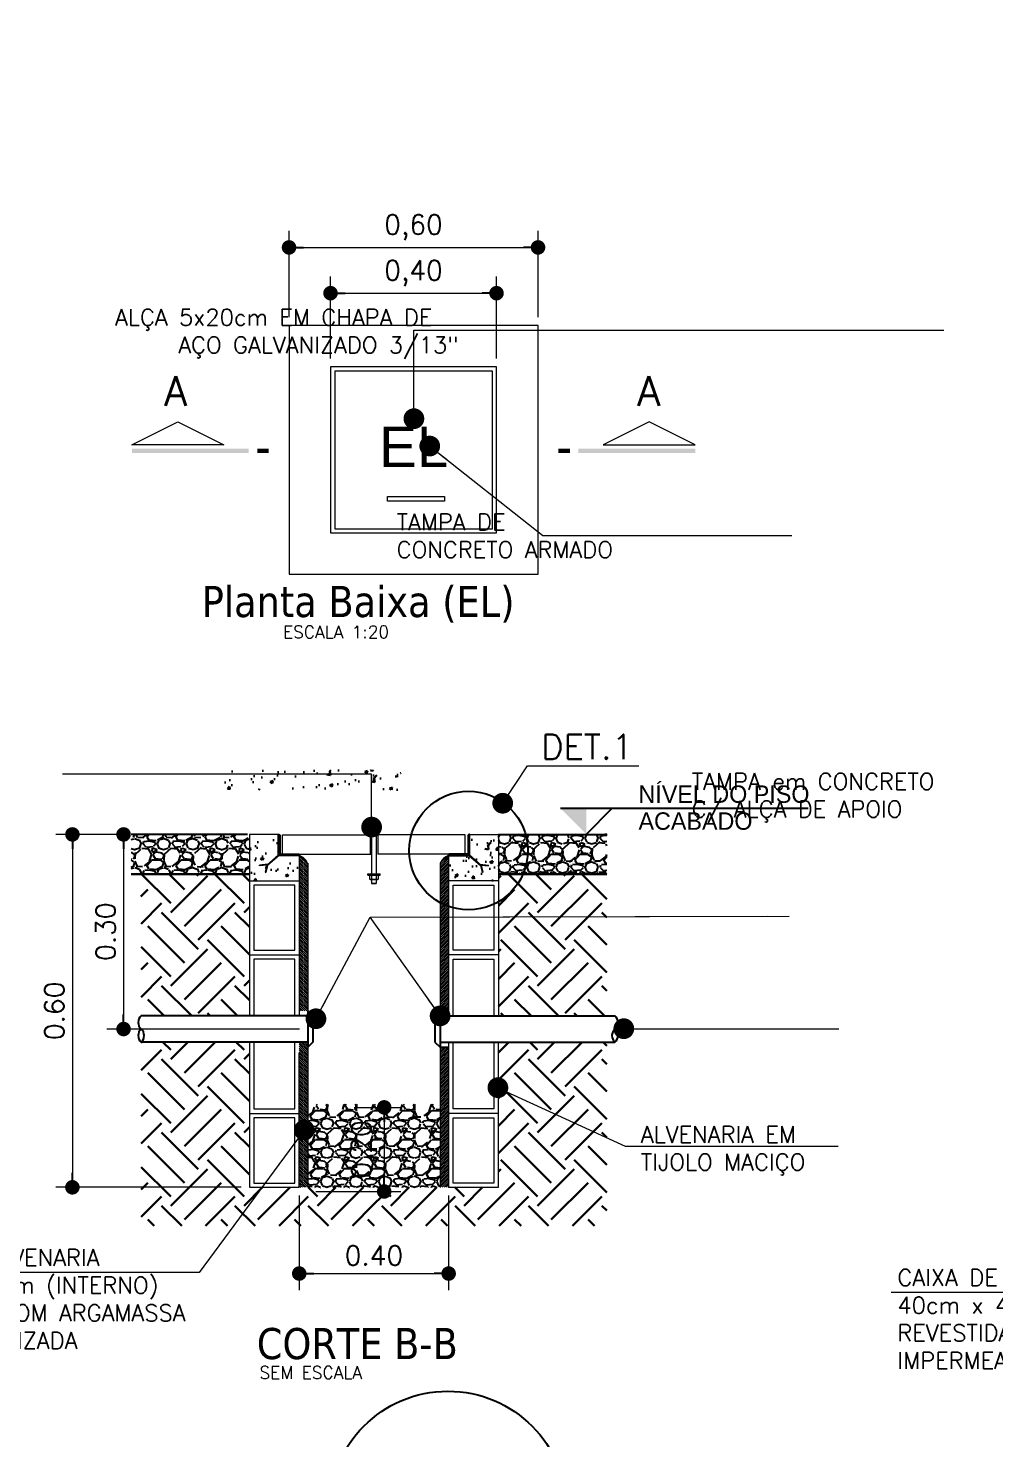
# Model space of a CAD drawing. Header units: inches. Extents: x -7660 to 802, y -193 to 3.
# Drawn here: x 564.8 to 574.65, y -144.27 to -129.88 of the extents above; entities that cross this region are included whole.
import ezdxf
from ezdxf.enums import TextEntityAlignment as Align

# ---------------------------------------------------------------- set-up
doc = ezdxf.new("R2010")
doc.units = ezdxf.units.IN
doc.header["$MEASUREMENT"] = 0
doc.linetypes.add('DASHDOT2', pattern=[0.5, 0.25, -0.125, 0, -0.125])
doc.linetypes.add('DASHED2', pattern=[0.375, 0.25, -0.125])
for name, color, linetype in [('0-CSS', 8, 'Continuous'), ('0-PENA01', 1, 'Continuous'), ('_A INSTALAR', 10, 'Continuous'), ('Civil_Titulo', 7, 'Continuous'), ('COTAS', 8, 'Continuous'), ('CSS PENA-02_INSTALAR', 6, 'Continuous'), ('CSS-HACHURAS-2', 253, 'Continuous'), ('CSS-PENA-08_INSTALAR', 8, 'Continuous'), ('indicação', 7, 'Continuous'), ('L3', 3, 'Continuous'), ('lay_exec', 2, 'Continuous'), ('TEXTO', 7, 'Continuous')]:
    doc.layers.add(name, color=color, linetype=linetype)
doc.layers.add('existente', color=8, linetype='Continuous', lineweight=0)
doc.styles.add('KBBR', font='KBBR.SHX')
doc.styles.add('ROMANS', font='romans.shx', dxfattribs={"height": 10})
doc.styles.add('ROMANSPAR', font='romans.shx')
doc.styles.get("Standard").update_dxf_attribs({"font": 'arial.ttf'})
doc.styles.add('tahoma', font='tahoma.ttf')
doc.dimstyles.new('1-100$7', dxfattribs={"dimscale": 100, "dimtxt": 1.5, "dimasz": 2, "dimexe": 1, "dimexo": 1, "dimgap": 0.75, "dimtad": 1, "dimlfac": 0.001, "dimzin": 1, "dimdsep": 46, "dimtxsty": 'ROMANS', "dimblk": 'OBLIQUE', "dimcen": 0, "dimdle": 1, "dimclre": 9, "dimadec": 0, "dimazin": 0, "dimtfac": 1, "dimtix": 1, "dimtmove": 0, "dimatfit": 2, "dimldrblk": 'OBLIQUE', "dimfxl": 1, "dimarcsym": 0})
doc.dimstyles.new('STANDARD$0', dxfattribs={"dimtxt": 0.15, "dimasz": 0.25, "dimexe": 0.2, "dimexo": 0.4, "dimgap": 0.08, "dimtad": 1, "dimdsep": 46, "dimtxsty": 'ROMANS', "dimblk": 'OBLIQUE', "dimcen": 2.5, "dimclrd": 1, "dimclre": 1, "dimclrt": 2, "dimadec": 0, "dimazin": 0, "dimtfac": 1, "dimtmove": 2, "dimatfit": 3, "dimldrblk": 'OBLIQUE', "dimfxl": 1, "dimtolj": 1, "dimtzin": 0, "dimarcsym": 0})
doc.dimstyles.new('VERMELHA', dxfattribs={"dimtxt": 0.15, "dimasz": 0.09, "dimexe": 0.18, "dimexo": 0.18, "dimgap": 0.18, "dimtad": 1, "dimdec": 3, "dimzin": 1, "dimdsep": 46, "dimtxsty": 'Standard', "dimblk1": 'DOT', "dimblk2": 'DOT', "dimsah": 1, "dimcen": 2.5, "dimclrd": 1, "dimclre": 1, "dimclrt": 256, "dimadec": 0, "dimazin": 0, "dimtfac": 1, "dimtdec": 3, "dimtmove": 0, "dimatfit": 3, "dimldrblk": 'DOT', "dimfxl": 1, "dimtolj": 1, "dimtzin": 1, "dimarcsym": 0})
pattern_1 = [(228.012787504, (-40733.79544, -20861.148894), (-0.56, -0.63), [0.00941752, -0.9323361633]), (184.969740728, (-40733.80174, -20861.155894), (0.84, 0.07), [0.01616076, -1.59991473329]), (132.510447078, (-40733.81784, -20861.157294), (0.7, -0.77), [0.01139516, -1.12812228173]), (267.273689006, (-40733.84514, -20861.174794), (0.07, 1.4), [0.01471666, -1.45694906291]), (292.833654178, (-40733.84584, -20861.189494), (-0.35, 0.84), [0.01443085, -1.42865611897]), (357.273689006, (-40733.84024, -20861.202794), (-1.4, 0.07), [0.01471666, -1.45694906291]), (37.694240467, (-40733.82554, -20861.203494), (-0.91, -0.7), [0.01946203, -1.92673939842]), (72.255328375, (-40733.81014, -20861.191594), (0.49, 1.54), [0.01837416, -1.81904250478]), (121.429565615, (-40733.80454, -20861.174094), (-0.56, 0.91), [0.0147665, -1.46188511768]), (175.236358309, (-40733.81224, -20861.161494), (0.77, -0.07), [0.01685824, -0.82605338052]), (222.397437798, (-40733.82904, -20861.160094), (-0.84, -0.77), [0.02180136, -2.15833625034]), (138.814074834, (-40733.77584, -20861.175494), (-0.49, 0.42), [0.00744107, -0.73666913689]), (171.46923439, (-40733.78144, -20861.170594), (0.91, -0.14), [0.01415659, -1.40150579913]), (225, (-40733.79544, -20861.168494), (0, -0.07), [0.00989947, -0.08909547937]), (203.198590514, (-40733.80034, -20861.160094), (0.35, 0.14), [0.00533106, -0.52777305741]), (291.801409486, (-40733.80524, -20861.162194), (-0.07, 0.21), [0.00753921, -0.3694223265]), (30.963756532, (-40733.80244, -20861.169194), (0.21, 0.14), [0.01224503, -0.39592160264]), (161.565051177, (-40733.79194, -20861.162894), (0.14, -0.07), [0.00885437, -0.21250506621]), (16.389540334, (-40733.84584, -20861.162194), (0.7, 0.21), [0.012404, -1.22799916027]), (70.346175942, (-40733.83394, -20861.158694), (-0.2800000000001, -0.77000000000024), [0.01040627, -1.03021854231]), (293.198590514, (-40733.79194, -20861.148894), (-0.14, 0.35), [0.01066205, -0.52244206741]), (343.610459666, (-40733.78774, -20861.158694), (-0.7, 0.21), [0.012404, -1.22799916027]), (339.44395478, (-40733.84584, -20861.205594), (-0.35, 0.14), [0.0119616, -0.58611866217]), (294.775140569, (-40733.83464, -20861.209794), (-0.35, 0.77), [0.01002246, -0.99222501443]), (66.801409486, (-40733.79124, -20861.218894), (0.14, 0.35), [0.01066205, -0.52244206741]), (17.354024636, (-40733.78704, -20861.209094), (-0.91, -0.28), [0.01173417, -1.161679653]), (69.44395478, (-40733.82554, -20861.218894), (-0.14, -0.35), [0.0059808, -0.59209946217]), (101.309932474, (-40733.79544, -20861.218894), (-0.07, 0.28), [0.0035693, -0.35336206595]), (165.96375653, (-40733.79614, -20861.215394), (0.21, -0.07), [0.01443085, -0.27418654379]), (186.009005957, (-40733.81014, -20861.211894), (0.7, 0.07), [0.0133735, -1.32397462222]), (303.690067526, (-40733.80244, -20861.175494), (-0.07, 0.14), [0.01009554, -0.24229304928]), (353.157226587, (-40733.79684, -20861.183894), (1.19, -0.14), [0.01762558, -1.74492938368]), (60.945395901, (-40733.77934, -20861.185994), (-0.28, -0.49), [0.00720692, -0.71348718987]), (90, (-40733.77584, -20861.179694), (-0.07, 0.07), [0.0042, -0.0658]), (120.256437164, (-40733.81154, -20861.209794), (0.28, -0.49), [0.00972468, -0.96274639926]), (48.012787504, (-40733.81644, -20861.201394), (0.56, 0.63), [0.01883504, -0.9229186433]), (0, (-40733.80384, -20861.187394), (0.07, 0.07), [0.0182, -0.0518]), (325.304846469, (-40733.78564, -20861.187394), (0.7, -0.49), [0.01106798, -1.09572920106]), (254.0546041, (-40733.77654, -20861.193694), (-0.07, -0.28), [0.01019214, -0.49941555225]), (207.645975364, (-40733.77934, -20861.203494), (-1.33, -0.7), [0.01659455, -1.64286319276]), (175.42607874, (-40733.79404, -20861.211194), (-0.91, 0.07), [0.01755593, -1.73803513856])]
pattern_2 = [(45, (-40704.65458, -20861.08988), (0, 0.1767766953), [0.125, -0.125]), (45, (-40704.68773, -20861.05673), (0, 0.1767766953), [0.125, -0.125]), (45, (-40704.72088, -20861.02359), (0, 0.1767766953), [0.125, -0.125]), (135, (-40704.72088, -20861.00149), (-0.1767766953, 0), [0.125, -0.125]), (135, (-40704.68773, -20860.96834), (-0.1767766953, 0), [0.125, -0.125]), (135, (-40704.65458, -20860.9352), (-0.1767766953, 0), [0.125, -0.125])]

# ---------------------------------------------------------------- blocks, each defined once
blk = doc.blocks.new('_Dot')
at = {"layer": '0-PENA01', "color": 0, "lineweight": -2}
blk.add_line((-0.5, 0), (-1, 0), dxfattribs=at)
at = {"layer": '0-PENA01', "color": 0, "const_width": 0.5}
blk.add_lwpolyline([(-0.25, 0, 1), (0.25, 0, 1)], format="xyb", close=True, dxfattribs=at)
blk = doc.blocks.new('DOT')
at = {"layer": 'COTAS', "color": 0, "linetype": 'ByBlock'}
blk.add_line((-0.5, 0), (-1, 0), dxfattribs=at)
at = {"layer": 'COTAS', "color": 0, "linetype": 'ByBlock', "const_width": 0.5}
blk.add_lwpolyline([(-0.25, 0, 1), (0.25, 0, 1)], format="xyb", close=True, dxfattribs=at)
blk = doc.blocks.new('*D191')
at = {"layer": 'existente', "color": 8, "lineweight": -2, "transparency": 16777216}
for p, q in [((-3.7518, 3.6271), (-3.7518, 3.8248)), ((-3.3518, 3.6271), (-3.3518, 3.8248)), ((-3.7168, 3.7848), (-3.3868, 3.7848))]:
    blk.add_line(p, q, dxfattribs=at)
at = {"layer": 'existente', "color": 8, "lineweight": -2, "transparency": 16777216, "xscale": 0.035, "yscale": 0.035, "zscale": 0.035, "rotation": 180}
blk.add_blockref('DOT', (-3.7518, 3.7848), dxfattribs=at)
at = {"layer": 'existente', "color": 8, "lineweight": -2, "transparency": 16777216, "xscale": 0.035, "yscale": 0.035, "zscale": 0.035}
blk.add_blockref('DOT', (-3.3518, 3.7848), dxfattribs=at)
at = {"layer": 'existente', "color": 7, "transparency": 16777216, "insert": (-3.5518, 3.8328), "char_height": 0.047, "attachment_point": 5, "style": 'ROMANS'}
blk.add_mtext('\\A1;0,40', dxfattribs=at)
blk = doc.blocks.new('*D192')
at = {"layer": 'existente', "color": 8, "lineweight": -2, "transparency": 16777216}
for p, q in [((-3.8518, 3.7271), (-3.8518, 3.9352)), ((-3.2518, 3.7271), (-3.2518, 3.9352)), ((-3.8168, 3.8952), (-3.2868, 3.8952))]:
    blk.add_line(p, q, dxfattribs=at)
at = {"layer": 'existente', "color": 8, "lineweight": -2, "transparency": 16777216, "xscale": 0.035, "yscale": 0.035, "zscale": 0.035, "rotation": 180}
blk.add_blockref('DOT', (-3.8518, 3.8952), dxfattribs=at)
at = {"layer": 'existente', "color": 8, "lineweight": -2, "transparency": 16777216, "xscale": 0.035, "yscale": 0.035, "zscale": 0.035}
blk.add_blockref('DOT', (-3.2518, 3.8952), dxfattribs=at)
at = {"layer": 'existente', "color": 7, "transparency": 16777216, "insert": (-3.5518, 3.9432), "char_height": 0.047, "attachment_point": 5, "style": 'ROMANS'}
blk.add_mtext('\\A1;0,60', dxfattribs=at)
blk = doc.blocks.new('A$C264D5A74')
at = {"layer": 'CSS-HACHURAS-2'}
h = blk.add_hatch(color=256, dxfattribs=at)
h.dxf.hatch_style = 1
h.paths.add_polyline_path([(9.524, 0.636), (1.272, 0.636, -0.4142136), (0.636, 1.272), (0.636, 9.524, 0.4142136), (0, 10.16), (0, 0), (10.16, 0, 0.4142136)])
at = {"color": 0, "ltscale": 0.001}
blk.add_lwpolyline([(0, 10.16), (0, 10.16, -0.4142136), (0.636, 9.524), (0.636, 1.272, 0.4142136), (1.272, 0.636), (9.524, 0.636, -0.4142136), (10.16, 0), (10.16, 0), (0, 0)], format="xyb", close=True, dxfattribs=at)
blk = doc.blocks.new('*D199')
at = {"layer": 'existente', "color": 8, "lineweight": -2, "transparency": 16777216}
for p, q in [((-4.2521, 2.48), (-4.4138, 2.48)), ((-4.3738, 2.445), (-4.3738, 1.6642)), ((-3.9672, 1.6292), (-4.4138, 1.6292))]:
    blk.add_line(p, q, dxfattribs=at)
at = {"layer": 'existente', "color": 8, "lineweight": -2, "transparency": 16777216, "xscale": 0.035, "yscale": 0.035, "zscale": 0.035}
for p, rotation in [((-4.3738, 2.48), 90), ((-4.3738, 1.6292), 270)]:
    blk.add_blockref('DOT', p, dxfattribs=dict(at, rotation=rotation))
at = {"layer": 'existente', "color": 7, "transparency": 16777216, "insert": (-4.4173, 2.0546), "char_height": 0.047, "attachment_point": 5, "rotation": 90, "style": 'ROMANS'}
blk.add_mtext('\\A1;0.60', dxfattribs=at)
blk = doc.blocks.new('*D200')
at = {"layer": 'existente', "color": 8, "lineweight": -2, "transparency": 16777216}
for p, q in [((-4.2521, 2.48), (-4.2905, 2.48)), ((-4.2505, 2.445), (-4.2505, 2.0458)), ((-3.8268, 2.0108), (-4.2905, 2.0108))]:
    blk.add_line(p, q, dxfattribs=at)
at = {"layer": 'existente', "color": 8, "lineweight": -2, "transparency": 16777216, "xscale": 0.035, "yscale": 0.035, "zscale": 0.035}
for p, rotation in [((-4.2505, 2.48), 90), ((-4.2505, 2.0108), 270)]:
    blk.add_blockref('DOT', p, dxfattribs=dict(at, rotation=rotation))
at = {"layer": 'existente', "color": 7, "transparency": 16777216, "insert": (-4.294, 2.2454), "char_height": 0.047, "attachment_point": 5, "rotation": 90, "style": 'ROMANS'}
blk.add_mtext('\\A1;0.30', dxfattribs=at)
blk = doc.blocks.new('*D201')
at = {"layer": 'existente', "color": 8, "lineweight": -2, "transparency": 16777216}
for p, q in [((-3.6945, 1.8219), (-3.5825, 1.8219)), ((-3.6225, 1.7869), (-3.6225, 1.6542)), ((-3.7869, 1.6192), (-3.5825, 1.6192))]:
    blk.add_line(p, q, dxfattribs=at)
at = {"layer": 'existente', "color": 8, "lineweight": -2, "transparency": 16777216, "xscale": 0.035, "yscale": 0.035, "zscale": 0.035}
for p, rotation in [((-3.6225, 1.8219), 90), ((-3.6225, 1.6192), 270)]:
    blk.add_blockref('DOT', p, dxfattribs=dict(at, rotation=rotation))
at = {"layer": 'existente', "color": 7, "transparency": 16777216, "insert": (-3.6705, 1.7205), "char_height": 0.047, "attachment_point": 5, "rotation": 90, "style": 'ROMANS'}
blk.add_mtext('\\A1;0,20', dxfattribs=at)
blk = doc.blocks.new('*D202')
at = {"layer": 'existente', "color": 8, "lineweight": -2, "transparency": 16777216}
for p, q in [((-3.8272, 1.6092), (-3.8272, 1.3813)), ((-3.4672, 1.6092), (-3.4672, 1.3813)), ((-3.7922, 1.4213), (-3.5022, 1.4213))]:
    blk.add_line(p, q, dxfattribs=at)
at = {"layer": 'existente', "color": 8, "lineweight": -2, "transparency": 16777216, "xscale": 0.035, "yscale": 0.035, "zscale": 0.035, "rotation": 180}
blk.add_blockref('DOT', (-3.8272, 1.4213), dxfattribs=at)
at = {"layer": 'existente', "color": 8, "lineweight": -2, "transparency": 16777216, "xscale": 0.035, "yscale": 0.035, "zscale": 0.035}
blk.add_blockref('DOT', (-3.4672, 1.4213), dxfattribs=at)
at = {"layer": 'existente', "color": 7, "transparency": 16777216, "insert": (-3.6472, 1.4648), "char_height": 0.047, "attachment_point": 5, "style": 'ROMANS'}
blk.add_mtext('\\A1;0.40', dxfattribs=at)
blk = doc.blocks.new('caixasddeps')
at = {"linetype": 'ByBlock'}
h = blk.add_hatch(dxfattribs=at)
h.set_pattern_fill('GRAVEL', color=8, scale=0.07)
h.set_pattern_definition([(228.012787504, (-40708.0791213, -20861.52496), (-0.56, -0.63), [0.00941752, -0.9323361633]), (184.969740728, (-40708.0854213, -20861.5319602), (0.84, 0.07), [0.01616076, -1.59991473329]), (132.510447078, (-40708.1015213, -20861.5333602), (0.7, -0.77), [0.01139516, -1.12812228173]), (267.273689006, (-40708.1288213, -20861.5508602), (0.07, 1.4), [0.01471666, -1.45694906291]), (292.833654178, (-40708.1295213, -20861.5655602), (-0.35, 0.84), [0.01443085, -1.42865611897]), (357.273689006, (-40708.1239213, -20861.5788602), (-1.4, 0.07), [0.01471666, -1.45694906291]), (37.694240467, (-40708.1092213, -20861.5795602), (-0.91, -0.7), [0.01946203, -1.92673939842]), (72.255328375, (-40708.0938213, -20861.5676602), (0.49, 1.54), [0.01837416, -1.81904250478]), (121.429565615, (-40708.0882213, -20861.5501602), (-0.56, 0.91), [0.0147665, -1.46188511768]), (175.236358309, (-40708.095921, -20861.53756), (0.77, -0.07), [0.01685824, -0.82605338052]), (222.397437798, (-40708.1127213, -20861.5361602), (-0.84, -0.77), [0.02180136, -2.15833625034]), (138.814074834, (-40708.059521, -20861.55156), (-0.49, 0.42), [0.00744107, -0.73666913689]), (171.46923439, (-40708.0651213, -20861.5466602), (0.91, -0.14), [0.01415659, -1.40150579913]), (225, (-40708.07912, -20861.54456), (-8e-18, -0.07), [0.00989947, -0.08909547937]), (203.198590514, (-40708.084021, -20861.53616), (0.35, 0.14), [0.00533106, -0.52777305741]), (291.801409486, (-40708.088921, -20861.53826), (-0.07, 0.21), [0.00753921, -0.3694223265]), (30.963756532, (-40708.086121, -20861.54526), (0.21, 0.14), [0.01224503, -0.39592160264]), (161.565051177, (-40708.075621, -20861.53896), (0.14, -0.07), [0.00885437, -0.21250506621]), (16.389540334, (-40708.1295213, -20861.5382602), (0.7, 0.21), [0.012404, -1.22799916027]), (70.346175942, (-40708.1176213, -20861.5347602), (-0.2800000000001, -0.77000000000024), [0.01040627, -1.03021854231]), (293.198590514, (-40708.075621, -20861.52496), (-0.14, 0.35), [0.01066205, -0.52244206741]), (343.610459666, (-40708.0714213, -20861.5347602), (-0.7, 0.21), [0.012404, -1.22799916027]), (339.44395478, (-40708.129521, -20861.58166), (-0.35, 0.14), [0.0119616, -0.58611866217]), (294.775140569, (-40708.1183213, -20861.5858602), (-0.35, 0.77), [0.01002246, -0.99222501443]), (66.801409486, (-40708.074921, -20861.59496), (0.14, 0.35), [0.01066205, -0.52244206741]), (17.354024636, (-40708.0707213, -20861.5851602), (-0.91, -0.28), [0.01173417, -1.161679653]), (69.44395478, (-40708.109221, -20861.59496), (-0.14, -0.35), [0.0059808, -0.59209946217]), (101.309932474, (-40708.079121, -20861.59496), (-0.07, 0.28), [0.0035693, -0.35336206595]), (165.96375653, (-40708.079821, -20861.59146), (0.21, -0.07), [0.01443085, -0.27418654379]), (186.009005957, (-40708.0938213, -20861.5879602), (0.7, 0.07), [0.0133735, -1.32397462222]), (303.690067526, (-40708.086121, -20861.55156), (-0.07, 0.14), [0.01009554, -0.24229304928]), (353.157226587, (-40708.0805213, -20861.5599602), (1.19, -0.14), [0.01762558, -1.74492938368]), (60.945395901, (-40708.063021, -20861.56206), (-0.28, -0.49), [0.00720692, -0.71348718987]), (90, (-40708.05952, -20861.55576), (-0.07, 0.07), [0.0042, -0.0658]), (120.256437164, (-40708.0952213, -20861.58586), (0.28, -0.49), [0.00972468, -0.96274639926]), (48.012787504, (-40708.1001213, -20861.57746), (0.56, 0.63), [0.01883504, -0.9229186433]), (0, (-40708.08752, -20861.56346), (0.07, 0.07), [0.0182, -0.0518]), (325.304846469, (-40708.0693213, -20861.5634602), (0.7, -0.49), [0.01106798, -1.09572920106]), (254.0546041, (-40708.060221, -20861.56976), (-0.07, -0.28), [0.01019214, -0.49941555225]), (207.645975364, (-40708.0630213, -20861.5795602), (-1.33, -0.7), [0.01659455, -1.64286319276]), (175.42607874, (-40708.0777213, -20861.5872602), (-0.91, 0.07), [0.01755593, -1.73803513856])])
h.paths.add_polyline_path([(-3.9472, 2.3842), (-3.9472, 2.48), (-4.2321, 2.48), (-4.2321, 2.3842)])
h = blk.add_hatch(dxfattribs=at)
h.set_pattern_fill('GRAVEL', color=8, scale=0.07)
h.set_pattern_definition([(228.012787504, (-40712.5079806, -20859.481354), (-0.56, -0.63), [0.00941752, -0.9323361633]), (184.969740728, (-40712.5142806, -20859.4883538), (0.84, 0.07), [0.01616076, -1.59991473329]), (132.510447078, (-40712.5303806, -20859.489754), (0.7, -0.77), [0.01139516, -1.12812228173]), (267.273689006, (-40712.5576806, -20859.507254), (0.07, 1.4), [0.01471666, -1.45694906291]), (292.833654178, (-40712.5583806, -20859.521954), (-0.35, 0.84), [0.01443085, -1.42865611897]), (357.273689006, (-40712.5527806, -20859.535254), (-1.4, 0.07), [0.01471666, -1.45694906291]), (37.694240467, (-40712.5380806, -20859.5359538), (-0.91, -0.7), [0.01946203, -1.92673939842]), (72.255328375, (-40712.5226806, -20859.5240538), (0.49, 1.54), [0.01837416, -1.81904250478]), (121.429565615, (-40712.5170806, -20859.506554), (-0.56, 0.91), [0.0147665, -1.46188511768]), (175.236358309, (-40712.5247806, -20859.493954), (0.77, -0.07), [0.01685824, -0.82605338052]), (222.397437798, (-40712.5415806, -20859.4925538), (-0.84, -0.77), [0.02180136, -2.15833625034]), (138.814074834, (-40712.4883806, -20859.507954), (-0.49, 0.42), [0.00744107, -0.73666913689]), (171.46923439, (-40712.4939806, -20859.503054), (0.91, -0.14), [0.01415659, -1.40150579913]), (225, (-40712.50798, -20859.500954), (0, -0.07), [0.00989947, -0.08909547937]), (203.198590514, (-40712.512881, -20859.492554), (0.35, 0.14), [0.00533106, -0.52777305741]), (291.801409486, (-40712.51778, -20859.494654), (-0.07, 0.21), [0.00753921, -0.3694223265]), (30.963756532, (-40712.51498, -20859.501654), (0.21, 0.14), [0.01224503, -0.39592160264]), (161.565051177, (-40712.50448, -20859.495354), (0.14, -0.07), [0.00885437, -0.21250506621]), (16.389540334, (-40712.5583806, -20859.494654), (0.7, 0.21), [0.012404, -1.22799916027]), (70.346175942, (-40712.5464806, -20859.491154), (-0.2800000000001, -0.77000000000024), [0.01040627, -1.03021854231]), (293.198590514, (-40712.504481, -20859.481354), (-0.14, 0.35), [0.01066205, -0.52244206741]), (343.610459666, (-40712.5002806, -20859.491154), (-0.7, 0.21), [0.012404, -1.22799916027]), (339.44395478, (-40712.5583806, -20859.538054), (-0.35, 0.14), [0.0119616, -0.58611866217]), (294.775140569, (-40712.5471806, -20859.542254), (-0.35, 0.77), [0.01002246, -0.99222501443]), (66.801409486, (-40712.503781, -20859.551354), (0.14, 0.35), [0.01066205, -0.52244206741]), (17.354024636, (-40712.4995806, -20859.541554), (-0.91, -0.28), [0.01173417, -1.161679653]), (69.44395478, (-40712.5380806, -20859.551354), (-0.14, -0.35), [0.0059808, -0.59209946217]), (101.309932474, (-40712.50798, -20859.551354), (-0.07, 0.28), [0.0035693, -0.35336206595]), (165.96375653, (-40712.50868, -20859.547854), (0.21, -0.07), [0.01443085, -0.27418654379]), (186.009005957, (-40712.5226806, -20859.544354), (0.7, 0.07), [0.0133735, -1.32397462222]), (303.690067526, (-40712.51498, -20859.507954), (-0.07, 0.14), [0.01009554, -0.24229304928]), (353.157226587, (-40712.5093806, -20859.5163538), (1.19, -0.14), [0.01762558, -1.74492938368]), (60.945395901, (-40712.4918806, -20859.518454), (-0.28, -0.49), [0.00720692, -0.71348718987]), (90, (-40712.48838, -20859.512154), (-0.07, 0.07), [0.0042, -0.0658]), (120.256437164, (-40712.5240806, -20859.542254), (0.28, -0.49), [0.00972468, -0.96274639926]), (48.012787504, (-40712.5289806, -20859.533854), (0.56, 0.63), [0.01883504, -0.9229186433]), (0, (-40712.51638, -20859.519854), (0.07, 0.07), [0.0182, -0.0518]), (325.304846469, (-40712.4981806, -20859.519854), (0.7, -0.49), [0.01106798, -1.09572920106]), (254.0546041, (-40712.489081, -20859.526154), (-0.07, -0.28), [0.01019214, -0.49941555225]), (207.645975364, (-40712.4918806, -20859.5359538), (-1.33, -0.7), [0.01659455, -1.64286319276]), (175.42607874, (-40712.5065806, -20859.5436538), (-0.91, 0.07), [0.01755593, -1.73803513856])])
h.paths.add_polyline_path([(-3.0857, 2.3842), (-3.0857, 2.48), (-3.3472, 2.48), (-3.3472, 2.3842)])
h = blk.add_hatch(dxfattribs=at)
h.set_pattern_fill('GRAVEL', color=8, scale=0.07)
h.set_pattern_definition(pattern_1)
h.paths.add_polyline_path([(-3.6472, 1.6287), (-3.6472, 1.8287), (-3.8069, 1.8287), (-3.8069, 1.6287), (-3.6722, 1.6287)])
h = blk.add_hatch(dxfattribs=at)
h.set_pattern_fill('GRAVEL', color=8, scale=0.07)
h.set_pattern_definition(pattern_1)
h.paths.add_polyline_path([(-3.6472, 1.6287), (-3.6472, 1.8287), (-3.4875, 1.8287), (-3.4875, 1.6287), (-3.6222, 1.6287)])
at = {"layer": '0-CSS', "linetype": 'ByBlock', "lineweight": 30}
h = blk.add_hatch(dxfattribs=at)
h.set_pattern_fill('EARTH', color=8, scale=0.5, angle=45)
h.set_pattern_definition(pattern_2)
h.paths.add_polyline_path([(-4.208, 2.0424), (-4.2086, 2.3842), (-3.9472, 2.3842), (-3.9472, 2.0424)])
h.paths.add_polyline_path([(-3.6472, 1.5364), (-3.6472, 1.6292), (-3.9472, 1.6292), (-3.9472, 1.9793), (-4.208, 1.9793), (-4.208, 1.5361)])
h = blk.add_hatch(dxfattribs=at)
h.set_pattern_fill('EARTH', color=8, scale=0.5, angle=45)
h.set_pattern_definition(pattern_2)
h.paths.add_polyline_path([(-3.0864, 2.0424), (-3.0859, 2.3842), (-3.3472, 2.3842), (-3.3472, 2.0424)])
h.paths.add_polyline_path([(-3.6472, 1.5364), (-3.6472, 1.6292), (-3.3472, 1.6292), (-3.3472, 1.9793), (-3.0864, 1.9793), (-3.0864, 1.5361)])
at = {"layer": 'L3', "linetype": 'ByBlock', "lineweight": 30}
h = blk.add_hatch(dxfattribs=at)
h.set_pattern_fill('AR-CONC', color=8, scale=0.01)
h.set_pattern_definition([(50, (-40708.285045, -20861.43962), (0.07172601826, -0.0062752135), [0.0075, -0.0825]), (355, (-40708.285045, -20861.43962), (-0.01387513336, 0.07521921337), [0.006, -0.066]), (100.45144446, (-40708.27907, -20861.44014), (0.05785088467, 0.0689439991), [0.0063740192, -0.0701142112]), (46.1842, (-40708.285045, -20861.41962), (0.10672413307, -0.01655192808), [0.01125, -0.12375]), (96.6356355, (-40708.27615, -20861.421), (0.09346619457, 0.09741186008), [0.0095610342, -0.105171376]), (351.184164, (-40708.28505, -20861.41962), (0.0934661945, 0.09741186003), [0.009, -0.0990000001]), (21, (-40708.275045, -20861.42462), (0.05969070521, -0.04026188907), [0.0075, -0.0825]), (326, (-40708.275045, -20861.42462), (0.02433153319, 0.0725150045), [0.006, -0.066]), (71.45144474, (-40708.27007, -20861.427974), (0.08402223767, 0.03225311528), [0.006374019, -0.0701142112]), (37.5, (-40708.285045, -20861.439618), (0.001215985532, 0.033289385383), [0, -0.0652, 0, -0.067, 0, -0.06625]), (7.5, (-40708.285045, -20861.43962), (0.026306953744, 0.039441171188), [0, -0.0382, 0, -0.0637, 0, -0.02525]), (327.5, (-40708.307345, -20861.439618), (0.053382243617, -0.002255487173), [0, -0.025, 0, -0.078, 0, -0.1035]), (317.5, (-40708.317345, -20861.43962), (0.058318616934, 0.010010498233), [0, -0.0325, 0, -0.0518, 0, -0.0735])])
h.paths.add_polyline_path([(-3.5827, 2.5877), (-3.5827, 2.6345), (-3.7933, 2.6345), (-3.7933, 2.5877)])
h.paths.add_polyline_path([(-3.8122, 2.5877), (-3.8122, 2.6345), (-4.0227, 2.6345), (-4.0227, 2.5877), (-3.9851, 2.5877)])
h = blk.add_hatch(dxfattribs=at)
h.set_pattern_fill('AR-CONC', color=8, scale=0.01)
h.set_pattern_definition([(50, (-40704.544975, -20861.3174), (0.07172601826, -0.0062752135), [0.0075, -0.0825]), (355, (-40704.544975, -20861.3174), (-0.01387513336, 0.07521921337), [0.006, -0.066]), (100.45144446, (-40704.539, -20861.31792), (0.05785088467, 0.0689439991), [0.0063740192, -0.0701142112]), (46.1842, (-40704.544975, -20861.2974), (0.10672413307, -0.01655192808), [0.01125, -0.12375]), (96.6356355, (-40704.53608, -20861.29878), (0.09346619457, 0.09741186008), [0.0095610342, -0.105171376]), (351.184164, (-40704.54497, -20861.2974), (0.0934661945, 0.09741186003), [0.009, -0.0990000001]), (21, (-40704.534975, -20861.3024), (0.05969070521, -0.04026188907), [0.0075, -0.0825]), (326, (-40704.534975, -20861.3024), (0.02433153319, 0.0725150045), [0.006, -0.066]), (71.45144474, (-40704.53, -20861.305754), (0.08402223767, 0.03225311528), [0.006374019, -0.0701142112]), (37.5, (-40704.544975, -20861.3174), (0.001215985532, 0.033289385383), [0, -0.0652, 0, -0.067, 0, -0.06625]), (7.5, (-40704.544975, -20861.3174), (0.026306953744, 0.039441171188), [0, -0.0382, 0, -0.0637, 0, -0.02525]), (327.5, (-40704.567275, -20861.3174), (0.053382243617, -0.002255487173), [0, -0.025, 0, -0.078, 0, -0.1035]), (317.5, (-40704.577275, -20861.3174), (0.058318616934, 0.010010498233), [0, -0.0325, 0, -0.0518, 0, -0.0735])])
h.paths.add_polyline_path([(-3.8272, 2.4292), (-3.8772, 2.4292), (-3.8772, 2.48), (-3.9472, 2.48), (-3.9472, 2.3683), (-3.8272, 2.3683)])
h = blk.add_hatch(dxfattribs=at)
h.set_pattern_fill('AR-CONC', color=8, scale=0.01)
h.set_pattern_definition([(50, (-40704.794975, -20861.3174), (0.07172601826, -0.0062752135), [0.0075, -0.0825]), (355, (-40704.794975, -20861.3174), (-0.01387513336, 0.07521921337), [0.006, -0.066]), (100.45144446, (-40704.789, -20861.31792), (0.05785088467, 0.0689439991), [0.0063740192, -0.0701142112]), (46.1842, (-40704.794975, -20861.2974), (0.10672413307, -0.01655192808), [0.01125, -0.12375]), (96.6356355, (-40704.78608, -20861.29878), (0.09346619457, 0.09741186008), [0.0095610342, -0.105171376]), (351.184164, (-40704.79497, -20861.2974), (0.0934661945, 0.09741186003), [0.009, -0.0990000001]), (21, (-40704.784975, -20861.3024), (0.05969070521, -0.04026188907), [0.0075, -0.0825]), (326, (-40704.784975, -20861.3024), (0.02433153319, 0.0725150045), [0.006, -0.066]), (71.45144474, (-40704.78, -20861.305754), (0.08402223767, 0.03225311528), [0.006374019, -0.0701142112]), (37.5, (-40704.794975, -20861.3174), (0.001215985532, 0.033289385383), [0, -0.0652, 0, -0.067, 0, -0.06625]), (7.5, (-40704.794975, -20861.3174), (0.026306953744, 0.039441171188), [0, -0.0382, 0, -0.0637, 0, -0.02525]), (327.5, (-40704.817275, -20861.3174), (0.053382243617, -0.002255487173), [0, -0.025, 0, -0.078, 0, -0.1035]), (317.5, (-40704.827275, -20861.3174), (0.058318616934, 0.010010498233), [0, -0.0325, 0, -0.0518, 0, -0.0735])])
h.paths.add_polyline_path([(-3.4672, 2.4292), (-3.4172, 2.4292), (-3.4172, 2.48), (-3.3472, 2.48), (-3.3472, 2.3683), (-3.4672, 2.3683)])
at = {"layer": 'lay_exec', "linetype": 'Continuous', "lineweight": 0}
h = blk.add_hatch(dxfattribs=at)
h.set_pattern_fill('ANSI31', color=1, scale=0.001, style=0)
h.set_pattern_definition([(134.999999925, (21078.1531588, -10309.423079), (0.0022450640332, 0.0022450640332), [])])
edge = h.paths.add_edge_path()
edge.add_line((-3.8069, 2.0548), (-3.8272, 2.0548))
edge.add_line((-3.8272, 2.0548), (-3.8272, 2.4292))
edge.add_arc((-3.8372, 2.3978), 0.0329, 23.1124, 72.3231, ccw=False)
edge.add_line((-3.8069, 2.4107), (-3.8069, 2.0548))
h.paths.add_polyline_path([(-3.8272, 1.9793), (-3.8066, 1.9793), (-3.8069, 1.6292), (-3.8272, 1.6292)])
h = blk.add_hatch(dxfattribs=at)
h.set_pattern_fill('ANSI31', color=1, scale=0.001, style=0)
h.set_pattern_definition([(45, (-21085.4475752, -10309.423079), (-0.0022450640332, 0.0022450640332), [])])
edge = h.paths.add_edge_path()
edge.add_line((-3.4875, 2.0548), (-3.4672, 2.0548))
edge.add_line((-3.4672, 2.0548), (-3.4672, 2.4292))
edge.add_arc((-3.4572, 2.3978), 0.0329, 107.6769, 156.8876)
edge.add_line((-3.4875, 2.4107), (-3.4875, 2.0548))
h.paths.add_polyline_path([(-3.4672, 1.9669), (-3.4875, 1.9669), (-3.4875, 1.6292), (-3.4672, 1.6292)])
at = {"color": 8, "linetype": 'ByBlock'}
for p, q in [((-3.9518, 2.48), (-4.2321, 2.48)), ((-3.3472, 2.48), (-3.0851, 2.48))]:
    blk.add_line(p, q, dxfattribs=at)
at = {"linetype": 'ByBlock', "lineweight": 30}
for p, q in [((-3.9472, 2.3842), (-4.2321, 2.3842)), ((-3.3472, 2.3842), (-3.0857, 2.3842))]:
    blk.add_line(p, q, dxfattribs=at)
at = {"color": 4, "linetype": 'DASHDOT2', "ltscale": 10}
blk.add_circle((-3.4193, 2.441), 0.1429, dxfattribs=at)
at = {"color": 8, "linetype": 'Continuous', "ltscale": 10}
blk.add_circle((-3.4688, 0.8511), 0.2865, dxfattribs=at)
at = {"layer": '_A INSTALAR', "color": 7, "linetype": 'ByBlock'}
for p, q in [((-3.1979, 2.5433), (-2.601, 2.5433)), ((-3.1354, 2.4808), (-3.0729, 2.5433))]:
    blk.add_line(p, q, dxfattribs=at)
blk.add_solid([(-3.1979, 2.5433), (-3.1354, 2.4808), (-3.1354, 2.5433)], dxfattribs=at)
at = {"layer": 'CSS-PENA-08_INSTALAR', "color": 5}
for p, q in [((-3.8066, 2.0424), (-4.208, 2.0424)), ((-3.7944, 2.0424), (-3.8068, 2.0548)), ((-3.8068, 2.0548), (-3.8068, 1.9669)), ((-3.7944, 2.0424), (-3.7944, 1.9793)), ((-3.5001, 2.0424), (-3.4877, 2.0548)), ((-3.5001, 2.0424), (-3.5001, 1.9793)), ((-3.4878, 2.0424), (-3.0665, 2.0424)), ((-3.4877, 2.0548), (-3.4672, 2.0548)), ((-3.4877, 2.0548), (-3.4877, 1.9669)), ((-3.8066, 1.9793), (-4.208, 1.9793)), ((-3.7944, 1.9793), (-3.8068, 1.9669)), ((-3.5001, 1.9793), (-3.4877, 1.9669)), ((-3.4878, 1.9793), (-3.0665, 1.9793)), ((-3.4877, 1.9669), (-3.4672, 1.9669))]:
    blk.add_line(p, q, dxfattribs=at)
for centre, start, end in [((-4.1943, 2.0266), 131.0808, 228.9192), ((-3.0803, 2.0266), 311.0808, 48.9192), ((-4.1943, 1.995), 131.0808, 228.9192), ((-4.2218, 1.995), 311.0808, 48.9192), ((-3.0528, 1.995), 131.0808, 228.9192), ((-3.0803, 1.995), 311.0808, 48.9192)]:
    blk.add_arc(centre, 0.0209, start, end, dxfattribs=at)
at = {"layer": 'existente', "color": 4, "linetype": 'ByBlock', "elevation": 0.1545}
for points in [[(-4.2305, 3.4193), (-4.1198, 3.4747), (-4.009, 3.4193), (-4.2305, 3.4193)], [(-2.873, 3.4193), (-2.9838, 3.4747), (-3.0946, 3.4193), (-2.873, 3.4193)]]:
    blk.add_lwpolyline(points, dxfattribs=at)
at = {"layer": 'existente', "color": 4, "linetype": 'ByBlock'}
for points in [[(-4.2305, 3.3994, 0.0309), (-4.2305, 3.4097, 0.0309), (-3.9488, 3.3994, 0.0309), (-3.9488, 3.4097, 0.0309)], [(-3.9285, 3.3994, 0.0309), (-3.9285, 3.4097, 0.0309), (-3.9009, 3.3994, 0.0309), (-3.9009, 3.4097, 0.0309)], [(-3.1751, 3.3994, 0.0309), (-3.1751, 3.4097, 0.0309), (-3.2027, 3.3994, 0.0309), (-3.2027, 3.4097, 0.0309)], [(-2.873, 3.3994, 0.0309), (-2.873, 3.4097, 0.0309), (-3.1548, 3.3994, 0.0309), (-3.1548, 3.4097, 0.0309)]]:
    blk.add_solid(points, dxfattribs=at)
at = {"layer": 'lay_exec', "color": 1, "linetype": 'Continuous', "lineweight": 0}
for p, q in [((-3.6622, 2.4908), (-3.6622, 2.494)), ((-3.6622, 2.494), (-3.6322, 2.494)), ((-3.6622, 2.4908), (-3.6322, 2.4908)), ((-3.6527, 2.4908), (-3.6527, 2.3851)), ((-3.6417, 2.4908), (-3.6417, 2.3851)), ((-3.6322, 2.4908), (-3.6322, 2.494)), ((-3.6567, 2.4792), (-3.6567, 2.4324)), ((-3.6377, 2.4792), (-3.6377, 2.4324)), ((-3.8772, 2.4307), (-3.9056, 2.4058)), ((-3.8758, 2.4292), (-3.9037, 2.4047)), ((-3.8672, 2.4324), (-3.6527, 2.4324)), ((-3.4272, 2.4324), (-3.6377, 2.4324)), ((-3.4186, 2.4292), (-3.3907, 2.4047)), ((-3.4172, 2.4307), (-3.3888, 2.4058)), ((-3.9029, 2.4083), (-3.9231, 2.4062)), ((-3.9229, 2.4041), (-3.9231, 2.4062)), ((-3.9056, 2.4058), (-3.9229, 2.4041)), ((-3.9056, 2.4058), (-3.9096, 2.389)), ((-3.9096, 2.389), (-3.9076, 2.3885)), ((-3.9037, 2.4047), (-3.9076, 2.3885)), ((-3.8069, 2.4107), (-3.8069, 1.6292)), ((-3.6622, 2.382), (-3.6622, 2.3851)), ((-3.6622, 2.3851), (-3.6322, 2.3851)), ((-3.6622, 2.382), (-3.6322, 2.382)), ((-3.639, 2.382), (-3.6554, 2.382)), ((-3.6527, 2.3806), (-3.6527, 2.3724)), ((-3.6417, 2.382), (-3.6417, 2.3805)), ((-3.6367, 2.3806), (-3.6367, 2.3724)), ((-3.6322, 2.382), (-3.6322, 2.3851)), ((-3.4875, 2.4107), (-3.4875, 2.0548)), ((-3.3915, 2.4083), (-3.3713, 2.4062)), ((-3.3907, 2.4047), (-3.3868, 2.3885)), ((-3.3888, 2.4058), (-3.3848, 2.389)), ((-3.3888, 2.4058), (-3.3715, 2.4041)), ((-3.3848, 2.389), (-3.3868, 2.3885)), ((-3.3715, 2.4041), (-3.3713, 2.4062)), ((-3.6577, 2.3805), (-3.6577, 2.3725)), ((-3.639, 2.371), (-3.6554, 2.371)), ((-3.6527, 2.371), (-3.6527, 2.3615)), ((-3.6527, 2.3623), (-3.6417, 2.3623)), ((-3.6527, 2.3615), (-3.6417, 2.3615)), ((-3.6417, 2.3805), (-3.6417, 2.3725)), ((-3.6417, 2.371), (-3.6417, 2.3615))]:
    blk.add_line(p, q, dxfattribs=at)
at = {"layer": 'lay_exec', "color": 3, "linetype": 'Continuous', "lineweight": 0}
for p, q in [((-3.8772, 2.48), (-3.9472, 2.48)), ((-3.9472, 2.48), (-3.9472, 2.3683)), ((-3.9472, 2.4542), (-3.9472, 2.0424)), ((-3.4172, 2.48), (-3.3472, 2.48)), ((-3.3472, 2.48), (-3.3472, 2.3683)), ((-3.3472, 2.4542), (-3.3472, 2.0424)), ((-3.8272, 2.4292), (-3.8272, 2.0424)), ((-3.4672, 2.4292), (-3.4672, 2.0424)), ((-3.9472, 2.3683), (-3.8272, 2.3683)), ((-3.3472, 2.3683), (-3.4672, 2.3683)), ((-3.3472, 2.3683), (-3.4672, 2.3683)), ((-3.9472, 2.1898), (-3.8272, 2.1898)), ((-3.3472, 2.1898), (-3.4672, 2.1898)), ((-3.9472, 1.8073), (-3.8272, 1.8073)), ((-3.3472, 1.8073), (-3.4672, 1.8073))]:
    blk.add_line(p, q, dxfattribs=at)
at = {"layer": 'lay_exec', "linetype": 'Continuous', "lineweight": 0}
blk.add_line((-3.4875, 1.9669), (-3.4875, 1.629), dxfattribs=at)
at = {"layer": 'lay_exec', "color": 3, "linetype": 'Continuous', "lineweight": 0}
for points in [[(-3.8518, 3.1071), (-3.2518, 3.1071), (-3.2518, 3.7071), (-3.8518, 3.7071)], [(-3.7518, 3.2071), (-3.3518, 3.2071), (-3.3518, 3.6071), (-3.7518, 3.6071)], [(-3.9364, 2.2006), (-3.838, 2.2006), (-3.838, 2.3575), (-3.9364, 2.3575)], [(-3.358, 2.2006), (-3.4564, 2.2006), (-3.4564, 2.3575), (-3.358, 2.3575)], [(-3.9364, 1.6395), (-3.838, 1.6395), (-3.838, 1.7964), (-3.9364, 1.7964)], [(-3.358, 1.6395), (-3.4564, 1.6395), (-3.4564, 1.7964), (-3.358, 1.7964)]]:
    blk.add_lwpolyline(points, close=True, dxfattribs=at)
at = {"layer": 'lay_exec', "color": 10, "linetype": 'DASHED2', "lineweight": 0, "ltscale": 5}
blk.add_lwpolyline([(-3.7418, 3.2171), (-3.3618, 3.2171), (-3.3618, 3.5971), (-3.7418, 3.5971)], close=True, dxfattribs=at)
at = {"layer": 'lay_exec', "color": 7, "linetype": 'Continuous', "lineweight": 0}
blk.add_lwpolyline([(-3.6142, 3.2837), (-3.6142, 3.2947), (-3.4774, 3.2947), (-3.4774, 3.2837)], close=True, dxfattribs=at)
at = {"layer": 'lay_exec', "color": 1, "linetype": 'Continuous', "lineweight": 0}
for points in [[(-3.8672, 2.4292), (-3.8672, 2.4792), (-3.6527, 2.4792)], [(-3.4272, 2.4324), (-3.4272, 2.4792), (-3.6377, 2.4792)]]:
    blk.add_lwpolyline(points, dxfattribs=at)
at = {"layer": 'lay_exec', "color": 3, "linetype": 'Continuous', "lineweight": 0}
for points in [[(-3.838, 2.0424), (-3.838, 2.179), (-3.9364, 2.179), (-3.9364, 2.0424)], [(-3.4564, 2.0424), (-3.4564, 2.179), (-3.358, 2.179), (-3.358, 2.0424)], [(-3.9472, 1.9793), (-3.9472, 1.6292), (-3.8272, 1.6292), (-3.8272, 1.9538)], [(-3.9364, 1.9793), (-3.9364, 1.8181), (-3.838, 1.8181), (-3.838, 1.9793)], [(-3.4672, 1.9793), (-3.4672, 1.6292), (-3.3472, 1.6292), (-3.3472, 1.9793)], [(-3.358, 1.9793), (-3.358, 1.8181), (-3.4564, 1.8181), (-3.4564, 1.9793)]]:
    blk.add_lwpolyline(points, dxfattribs=at)
at = {"layer": 'lay_exec', "color": 1, "linetype": 'Continuous', "lineweight": 0}
for centre, radius, start, end in [((-3.8372, 2.3978), 0.0329, 23.1124, 72.3231), ((-3.4572, 2.3978), 0.0329, 107.6769, 156.8876), ((-3.6552, 2.3791), 0.00288, 30.6771, 150.8425), ((-3.6473, 2.3709), 0.0111, 60.0607, 119.2455), ((-3.6392, 2.3791), 0.00288, 30.6771, 150.8425), ((-3.6552, 2.3739), 0.00288, 209.1575, 329.3229), ((-3.6473, 2.3821), 0.0111, 240.7545, 299.9393), ((-3.6392, 2.3739), 0.00288, 209.1575, 329.3229)]:
    blk.add_arc(centre, radius, start, end, dxfattribs=at)
at = {"layer": 'lay_exec', "color": 8, "linetype": 'Continuous', "lineweight": 0}
blk.add_arc((-3.8071, 1.7659), 0.00337, 273.1487, 86.8513, dxfattribs=at)
at = {"layer": 'CSS PENA-02_INSTALAR', "ltscale": 0.8, "yscale": 0.005, "zscale": 0.005}
for p, xscale in [((-3.8772, 2.4292), 0.005), ((-3.4172, 2.4292), -0.005)]:
    blk.add_blockref('A$C264D5A74', p, dxfattribs=dict(at, xscale=xscale))
at = {"color": 4, "style": 'ROMANSPAR'}
for p in [(-4.1526, 3.5852, 0.0309), (-3.0127, 3.5852, 0.0309)]:
    blk.add_text('A', height=0.072, dxfattribs=at).set_placement(p, align=Align.TOP_LEFT)
at = {"color": 4, "insert": (-3.0231, 2.6912), "char_height": 0.06, "width": 0.228736, "attachment_point": 6, "style": 'ROMANSPAR'}
blk.add_mtext('\\A1;DET.1', dxfattribs=at)
at = {"layer": 'Civil_Titulo', "color": 4, "style": 'tahoma'}
for s, p in [('Planta Baixa (EL)', (-4.0621, 3.0041)), ('CORTE B-B', (-3.9294, 1.215))]:
    blk.add_text(s, height=0.075, dxfattribs=at).set_placement(p)
at = {"layer": 'indicação', "color": 7, "style": 'KBBR'}
for s, p in [('NÍVEL DO PISO ', (-3.0097, 2.5561)), ('ACABADO', (-3.0097, 2.4912))]:
    blk.add_text(s, height=0.042, dxfattribs=at).set_placement(p)
at = {"layer": 'indicação', "color": 7, "char_height": 0.04, "width": 0.904389, "attachment_point": 1, "style": 'KBBR'}
for s, insert in [('\\pxi-27.559;{\\Fromans|c0;ALÇA 5x20cm EM CHAPA DE \\P\\pi-23.75;AÇO GALVANIZADO 3/13"}', (-3.1686, 3.7467)), ('\\pxi-10.544;{\\Fromans|c0;TAMPA DE \\PCONCRETO ARMADO}', (-3.1707, 3.2532)), ('\\pxi-23.75;{\\Fromans|c0;TAMPA em CONCRETO\\PC/ ALÇA DE APOIO}', (-1.9312, 2.6276)), ('{\\Fromans|c0;ALVENARIA EM\\PTIJOLO MACIÇO}', (-3.0039, 1.7766)), ('{\\Fromans|c0;CAIXA DE ALVENARIA\\P40cm x 40cm (INTERNO) REVESTIDA COM ARGAMASSA IMPERMEABILIZADA}', (-4.8502, 1.4798)), ('{\\Fromans|c0;CAIXA DE ALVENARIA\\P40cm x 40cm (INTERNO) REVESTIDA COM ARGAMASSA IMPERMEABILIZADA}', (-2.3857, 1.4315))]:
    blk.add_mtext(s, dxfattribs=dict(at, insert=insert))
at = {"layer": 'lay_exec', "color": 0, "linetype": 'Continuous', "lineweight": 0, "insert": (-3.5513, 3.4144), "char_height": 0.0975, "attachment_point": 5, "style": 'ROMANS'}
blk.add_mtext('\\A1;{\\fArial|b0|i0|c0|p34;EL}', dxfattribs=at)
at = {"layer": 'TEXTO', "style": 'ROMANS'}
for s, p in [('ESCALA 1:20', (-3.8665, 2.9531)), ('SEM ESCALA', (-3.9229, 1.1676))]:
    blk.add_text(s, height=0.03, dxfattribs=at).set_placement(p)
at = {"layer": 'existente'}
for base, p1, p2, picture, middle in [((-3.2518, 3.8952), (-3.8518, 3.7071), (-3.2518, 3.7071), '*D192', (-3.5518, 3.9432)), ((-3.3518, 3.7848), (-3.7518, 3.6071), (-3.3518, 3.6071), '*D191', (-3.5518, 3.8328))]:
    dim = blk.add_linear_dim(base=base, p1=p1, p2=p2, dimstyle='STANDARD$0', override={"dimtxt": 0.047, "dimasz": 0.035, "dimexe": 0.04, "dimexo": 0.02, "dimgap": 0.02, "dimzin": 1, "dimlunit": 6, "dimblk": 'DOT', "dimcen": 0, "dimdle": 0.25, "dimclrd": 8, "dimclre": 8, "dimclrt": 7, "dimadec": 2, "dimtmove": 0}, dxfattribs=at)
    dim.commit()
    dim.dimension.update_dxf_attribs({"geometry": picture, "text_midpoint": middle})
for base, p2, text, picture, middle in [((-4.3738, 1.6292), (-3.9472, 1.6292), '0.60', '*D199', (-4.4173, 2.0546)), ((-4.2505, 2.0108), (-3.8068, 2.0108), '0.30', '*D200', (-4.294, 2.2454))]:
    dim = blk.add_linear_dim(base=base, p1=(-4.2321, 2.48), p2=p2, angle=90, text=text, dimstyle='STANDARD$0', override={"dimtxt": 0.047, "dimasz": 0.035, "dimexe": 0.04, "dimexo": 0.02, "dimgap": 0.02, "dimzin": 1, "dimlunit": 6, "dimblk": 'DOT', "dimcen": 0, "dimdle": 0.25, "dimclrd": 8, "dimclre": 8, "dimclrt": 7, "dimadec": 2, "dimtmove": 0}, dxfattribs=at)
    dim.commit()
    dim.dimension.update_dxf_attribs({"geometry": picture, "text_midpoint": middle})
dim = blk.add_linear_dim(base=(-3.6225, 1.6192), p1=(-3.7145, 1.8219), p2=(-3.8069, 1.6192), angle=90, dimstyle='STANDARD$0', override={"dimtxt": 0.047, "dimasz": 0.035, "dimexe": 0.04, "dimexo": 0.02, "dimgap": 0.02, "dimzin": 1, "dimlunit": 6, "dimblk": 'DOT', "dimcen": 0, "dimdle": 0.25, "dimclrd": 8, "dimclre": 8, "dimclrt": 7, "dimadec": 2, "dimtmove": 0}, dxfattribs=at)
dim.commit()
dim.dimension.update_dxf_attribs({"geometry": '*D201', "text_midpoint": (-3.6705, 1.7205)})
dim = blk.add_linear_dim(base=(-3.4672, 1.4213), p1=(-3.8272, 1.6292), p2=(-3.4672, 1.6292), text='0.40', dimstyle='STANDARD$0', override={"dimtxt": 0.047, "dimasz": 0.035, "dimexe": 0.04, "dimexo": 0.02, "dimgap": 0.02, "dimzin": 1, "dimlunit": 6, "dimblk": 'DOT', "dimcen": 0, "dimdle": 0.25, "dimclrd": 8, "dimclre": 8, "dimclrt": 7, "dimadec": 2, "dimtmove": 0}, dxfattribs=at)
dim.commit()
dim.dimension.update_dxf_attribs({"geometry": '*D202', "text_midpoint": (-3.6472, 1.4648)})
at = {"layer": 'TEXTO'}
for points in [[(-3.5509, 3.4823), (-3.5509, 3.696), (-2.2743, 3.696)], [(-3.5127, 3.4163), (-3.2399, 3.2007), (-2.6402, 3.2007)], [(-3.6528, 2.4976), (-3.6528, 2.6252), (-4.3975, 2.6252)], [(-3.3369, 2.5552), (-3.2771, 2.6451), (-3.0086, 2.6451)], [(-3.7869, 2.0356), (-3.6564, 2.2802), (-2.6978, 2.283)], [(-3.4877, 2.0424), (-3.6564, 2.2802), (-2.6469, 2.283)], [(-3.0451, 2.0116), (-2.5268, 2.0116)], [(-3.3485, 1.8694), (-3.042, 1.7283), (-2.5285, 1.7283)], [(-3.8152, 1.7671), (-4.0683, 1.4241), (-4.8652, 1.4241)], [(-1.3508, 1.7187), (-1.6039, 1.3758), (-2.4007, 1.3758)]]:
    blk.add_leader(points, dimstyle='VERMELHA', override={"dimasz": 0.05, "dimtad": 0, "dimclrd": 8}, dxfattribs=at)

msp = doc.modelspace()

# ---------------------------------------------------------------- block references
at = {"color": 2, "linetype": 'ByBlock', "lineweight": 5, "xscale": 4.229621216896818, "yscale": 4.229621216896818, "zscale": 4.229621216896818}
msp.add_blockref('caixasddeps', (583.74962, -148.59298), dxfattribs=at)

# ---------------------------------------------------------------- leaders
at = {"layer": 'COTAS', "color": 1}
msp.add_leader([(560.71948, -141.49708), (561.04846, -140.86316), (562.48636, -140.86316)], dimstyle='1-100$7', override={"dimasz": 1.5, "dimtad": 0, "dimclrd": 256}, dxfattribs=at)

doc.saveas('drawing.dxf')
